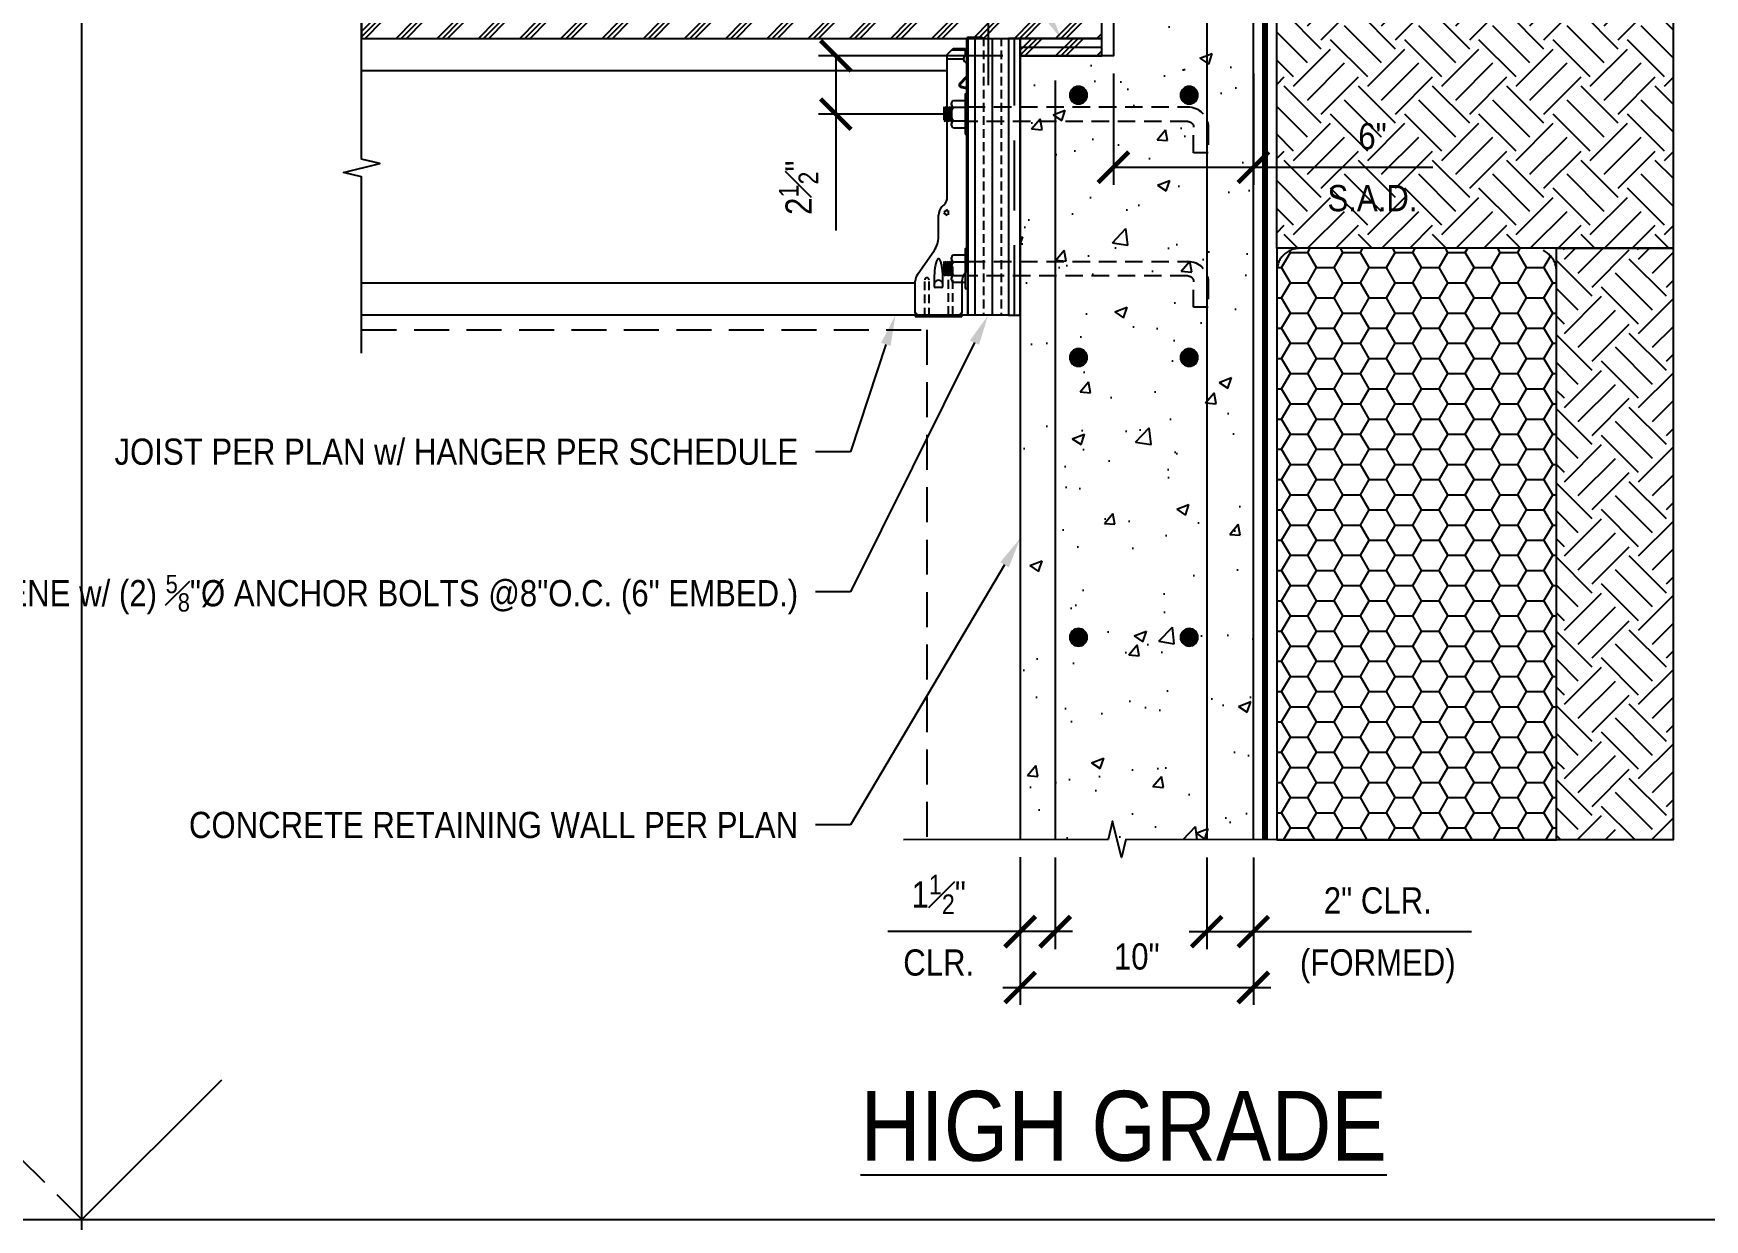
# Model space of a CAD drawing. Header units: inches. Extents: x -2661 to 42767, y -1222 to 9099.
# Drawn here: x -204.4 to -132.7, y 2595.5 to 2646.4 of the extents above; entities that cross this region are included whole.
import ezdxf
from ezdxf import colors
from ezdxf.entities.mleader import LeaderData, LeaderLine
from ezdxf.math import Vec2, Vec3

# ---------------------------------------------------------------- set-up
doc = ezdxf.new("R2010")
doc.units = ezdxf.units.IN
doc.header["$LTSCALE"] = 12
doc.header["$MEASUREMENT"] = 0
doc.header["$PDMODE"] = 3
for name, pattern in [('HIDDEN', [0.375, 0.25, -0.125]), ('HIDDEN2', [0.1875, 0.125, -0.0625]), ('HIDDEN4', [0.09375, 0.0625, -0.03125])]:
    doc.linetypes.add(name, pattern=pattern)
doc.layers.get('0').update_dxf_attribs({"linetype": 'CONTINUOUS'})
doc.layers.get('DefPoints').update_dxf_attribs({"color": 251, "linetype": 'CONTINUOUS'})
for name, color, linetype, plot in [('DESIGNER COMMENTS', 221, 'CONTINUOUS', False), ('NON-PLOT', 253, 'CONTINUOUS', False), ('S-ANNO-GRID-NONPLOT', 251, 'CONTINUOUS', False)]:
    doc.layers.add(name, color=color, linetype=linetype, plot=plot)
for name, color, linetype in [('S-ANNO-DIMS', 2, 'CONTINUOUS'), ('S-ANNO-NOTE', 4, 'CONTINUOUS'), ('S-ARCH-FINISHES', 1, 'HIDDEN2'), ('S-BOLT', 2, 'CONTINUOUS'), ('S-BREAK', 2, 'CONTINUOUS'), ('S-CONC', 4, 'CONTINUOUS'), ('S-MEMBRANE', 6, 'HIDDEN'), ('S-NAIL', 2, 'CONTINUOUS'), ('S-REBAR', 7, 'CONTINUOUS'), ('S-SIMPSON', 2, 'CONTINUOUS'), ('S-WOOD', 3, 'CONTINUOUS')]:
    doc.layers.add(name, color=color, linetype=linetype)
doc.layers.add('S-ANNO-NONPLOT', color=253, linetype='CONTINUOUS', plot=False, transparency=0.5)
doc.layers.add('S-HATCH-SOIL', color=7, linetype='CONTINUOUS', true_color=0x8f8f8f, transparency=0.8)
doc.layers.add('S-HATCH2', color=2, linetype='CONTINUOUS', transparency=0.5)
doc.styles.add('Arial', font='arial.ttf', dxfattribs={"width": 0.85})
doc.dimstyles.new('DIM-12$0', dxfattribs={"dimscale": 12, "dimtxt": 0.09375, "dimasz": 0.09375, "dimexe": 0.0625, "dimexo": 0.0625, "dimgap": 0.0625, "dimtad": 1, "dimdec": 4, "dimzin": 11, "dimdsep": 46, "dimlunit": 4, "dimtxsty": 'Arial', "dimblk1": 'ARCHTICK', "dimblk2": 'ARCHTICK', "dimsah": 1, "dimcen": 0.125, "dimdle": 0.0625, "dimclrd": 256, "dimclre": 256, "dimclrt": 4, "dimadec": 0, "dimazin": 0, "dimtfac": 0.75, "dimtdec": 4, "dimtofl": 0, "dimtmove": 0, "dimatfit": 3, "dimldrblk": 'ARCHTICK', "dimfxl": 1, "dimfrac": 1, "dimtolj": 1, "dimtzin": 11, "dimarcsym": 0})

# ---------------------------------------------------------------- blocks, each defined once
blk = doc.blocks.new('Se_24x36_STARTERS_GRID')
for p, q in [((-93.209, -92), (-93.209, 276)), ((-93.209, 0), (-87.209, 6)), ((-186.418, 0), (-93.209, 0)), ((-93.209, 0), (0, 0))]:
    blk.add_line(p, q)
at = {"linetype": 'HIDDEN2'}
blk.add_line((-93.209, 0), (-99.209, 6), dxfattribs=at)
blk = doc.blocks.new('*U1663')
at = {"layer": 'S-WOOD'}
h = blk.add_hatch(dxfattribs=at)
h.set_pattern_fill('ANSI33', color=1, scale=3, angle=45, style=0)
h.set_pattern_definition([(90, (0.25, -8.375), (-0.75, 1e-16), []), (90, (0.625, -8), (-0.75, 1e-16), [0.375, -0.1875])])
h.paths.add_polyline_path([(1.75, -11.875), (0, -11.875), (0, 0), (1.75, 0)])
at = {"color": 4}
blk.add_lwpolyline([(0, 0), (1.75, 0), (1.75, -11.875), (0, -11.875)], close=True, dxfattribs=at)
blk.add_lwpolyline([(1.75, -11.875), (0, -11.875), (0, 0), (1.75, 0)], close=True)
blk = doc.blocks.new('_ARCHTICK')
at = {"color": 0, "linetype": 'ByBlock', "const_width": 0.15}
blk.add_lwpolyline([(-0.5, -0.5), (0.5, 0.5)], dxfattribs=at)
blk = doc.blocks.new('*D1780')
at = {"layer": 'DefPoints', "color": 0, "transparency": 16777216}
for p in [(-162.069, 2611.844), (-152.069, 2611.832), (-152.069, 2605.5)]:
    blk.add_point(p, dxfattribs=at)
at = {"layer": 'S-ANNO-DIMS', "lineweight": -2, "transparency": 16777216}
for p, q in [((-162.069, 2611.094), (-162.069, 2604.75)), ((-152.069, 2611.082), (-152.069, 2604.75)), ((-162.819, 2605.5), (-151.319, 2605.5))]:
    blk.add_line(p, q, dxfattribs=at)
at = {"layer": 'S-ANNO-DIMS', "lineweight": -2, "transparency": 16777216, "xscale": 1.3125, "yscale": 1.3125, "zscale": 1.3125, "rotation": 180}
blk.add_blockref('_ARCHTICK', (-162.069, 2605.5), dxfattribs=at)
at = {"layer": 'S-ANNO-DIMS', "lineweight": -2, "transparency": 16777216, "xscale": 1.3125, "yscale": 1.3125, "zscale": 1.3125}
blk.add_blockref('_ARCHTICK', (-152.069, 2605.5), dxfattribs=at)
at = {"layer": 'S-ANNO-DIMS', "color": 4, "transparency": 16777216, "insert": (-157.069, 2606.824), "char_height": 1.125, "attachment_point": 5, "style": 'Arial'}
blk.add_mtext('\\A1;10"', dxfattribs=at)
blk = doc.blocks.new('*D1781')
at = {"layer": 'DefPoints', "color": 0, "transparency": 16777216}
for p in [(-158.069, 2645.457), (-152.069, 2645.457), (-158.069, 2640.679)]:
    blk.add_point(p, dxfattribs=at)
at = {"layer": 'S-ANNO-DIMS', "lineweight": -2, "transparency": 16777216}
for p, q in [((-158.069, 2644.707), (-158.069, 2639.929)), ((-152.069, 2644.707), (-152.069, 2639.929)), ((-158.069, 2640.679), (-151.319, 2640.679)), ((-152.069, 2640.679), (-144.367, 2640.679))]:
    blk.add_line(p, q, dxfattribs=at)
at = {"layer": 'S-ANNO-DIMS', "lineweight": -2, "transparency": 16777216, "xscale": 1.3125, "yscale": 1.3125, "zscale": 1.3125, "rotation": 180}
blk.add_blockref('_ARCHTICK', (-158.069, 2640.679), dxfattribs=at)
at = {"layer": 'S-ANNO-DIMS', "lineweight": -2, "transparency": 16777216, "xscale": 1.3125, "yscale": 1.3125, "zscale": 1.3125}
blk.add_blockref('_ARCHTICK', (-152.069, 2640.679), dxfattribs=at)
at = {"layer": 'S-ANNO-DIMS', "color": 4, "transparency": 16777216, "char_height": 1.125, "attachment_point": 5, "style": 'Arial'}
for s, insert in [('\\A1;6"', (-146.959, 2642.003)), ('\\A1;S.A.D.', (-146.959, 2639.347))]:
    blk.add_mtext(s, dxfattribs=dict(at, insert=insert))
blk = doc.blocks.new('*U1292')
at = {"color": 3}
blk.add_line((0.195, 0.25), (-0.195, 0.25), dxfattribs=at)
blk.add_line((0, 0.25), (0, -2.75))
blk = doc.blocks.new('*U521')
h = blk.add_hatch(color=256)
h.dxf.hatch_style = 1
h.paths.add_polyline_path([(0.375, 0, 1), (-0.375, 0, 1)])
at = {"color": 0}
blk.add_circle((0, 0), 0.375, dxfattribs=at)
blk = doc.blocks.new('10 INCH ANCHOR BOLT')
at = {"layer": 'S-BOLT'}
for p, q in [((0.245, 1.006), (-0.312, 1.006)), ((-0.312, 1.006), (-0.245, 0.967)), ((-0.312, 0.928), (-0.245, 0.967)), ((0.313, 0.889), (-0.312, 0.928)), ((-0.312, 0.928), (-0.245, 0.889)), ((-0.312, 0.85), (-0.245, 0.889)), ((0.313, 0.811), (-0.312, 0.85)), ((-0.312, 0.85), (-0.245, 0.811)), ((-0.312, 0.772), (-0.245, 0.811)), ((0.313, 0.732), (-0.312, 0.772)), ((-0.312, 0.772), (-0.245, 0.732)), ((-0.312, 0.693), (-0.245, 0.732)), ((-0.245, 0.967), (0.245, 0.928)), ((-0.245, 0.889), (0.245, 0.85)), ((-0.245, 0.811), (0.245, 0.772)), ((-0.245, 0.732), (0.245, 0.693)), ((0.313, 0.967), (-0.055, 0.99)), ((0.245, 1.006), (0.313, 0.967)), ((0.245, 0.928), (0.313, 0.967)), ((0.245, 0.928), (0.313, 0.889)), ((0.245, 0.85), (0.313, 0.889)), ((0.245, 0.85), (0.313, 0.811)), ((0.245, 0.772), (0.313, 0.811)), ((0.245, 0.772), (0.313, 0.732)), ((0.245, 0.693), (0.313, 0.732)), ((-0.586, 0.615), (-0.586, 0.108)), ((-0.439, 0.693), (0.44, 0.693)), ((-0.293, 0.615), (-0.293, 0.108)), ((0.293, 0.615), (0.293, 0.108)), ((0.587, 0.615), (0.587, 0.108))]:
    blk.add_line(p, q, dxfattribs=at)
at = {"layer": 'S-BOLT', "linetype": 'HIDDEN4'}
for p, q in [((-0.312, 0), (-0.312, -9.438)), ((0.312, -9.438), (0.312, 0)), ((1.656, -9.688), (0.562, -9.688)), ((1.656, -10.312), (1.656, -9.688)), ((0.562, -10.312), (1.656, -10.312))]:
    blk.add_line(p, q, dxfattribs=at)
at = {"layer": 'S-BOLT'}
blk.add_lwpolyline([(0.853, 0.108), (0.853, 0), (-0.853, 0), (-0.853, 0.108)], close=True, dxfattribs=at)
for centre, radius, start, end in [((-0.44, 0.517), 0.177, 33.89006, 146.10994), ((0, 0.104), 0.589, 60.15828, 119.84172), ((0.44, 0.517), 0.177, 33.89006, 146.10994)]:
    blk.add_arc(centre, radius, start, end, dxfattribs=at)
at = {"layer": 'S-BOLT', "linetype": 'HIDDEN4'}
for radius in [0.875, 0.25]:
    blk.add_arc((0.562, -9.438), radius, 180, 270, dxfattribs=at)
blk = doc.blocks.new('*U1351')
at = {"xscale": -1}
blk.add_blockref('10 INCH ANCHOR BOLT', (0, 0), dxfattribs=at)
blk = doc.blocks.new('*U1220')
at = {"layer": 'S-HATCH-SOIL'}
h = blk.add_hatch(dxfattribs=at)
h.set_pattern_fill('HONEY', color=256, scale=6, style=0)
h.set_pattern_definition([(0, (-1221.48184, -2657.8536), (1.125, 0.64951905), [0.75, -1.5]), (120, (-1221.48184, -2657.8536), (-1.125, 0.64951905), [0.75, -1.5]), (60, (-1221.48184, -2657.8536), (2e-16, 1.2990381), [-1.5, 0.75])])
h.paths.add_polyline_path([(0, 0), (12, 0), (12, 24.375, 0.414214), (11, 25.375), (1, 25.375, 0.414214), (0, 24.375)])
at = {"layer": 'NON-PLOT'}
blk.add_lwpolyline([(0, 0), (12, 0), (12, 25.375), (0, 25.375)], close=True, dxfattribs=at)
at = {"layer": 'S-MEMBRANE', "color": 2, "flags": 128}
blk.add_lwpolyline([(12, 0), (12, 24.375, 0.414214), (11, 25.375), (1, 25.375, 0.414214), (0, 24.375), (0, 0)], format="xyb", dxfattribs=at)
blk = doc.blocks.new('*D1777')
at = {"layer": 'DefPoints', "color": 0, "transparency": 16777216}
for p in [(-154.069, 2611.832), (-152.069, 2611.832), (-152.069, 2607.895)]:
    blk.add_point(p, dxfattribs=at)
at = {"layer": 'S-ANNO-DIMS', "lineweight": -2, "transparency": 16777216}
for p, q in [((-154.069, 2611.082), (-154.069, 2607.145)), ((-152.069, 2611.082), (-152.069, 2607.145)), ((-154.819, 2607.895), (-152.069, 2607.895)), ((-152.069, 2607.895), (-142.707, 2607.895))]:
    blk.add_line(p, q, dxfattribs=at)
at = {"layer": 'S-ANNO-DIMS', "lineweight": -2, "transparency": 16777216, "xscale": 1.3125, "yscale": 1.3125, "zscale": 1.3125, "rotation": 180}
blk.add_blockref('_ARCHTICK', (-154.069, 2607.895), dxfattribs=at)
at = {"layer": 'S-ANNO-DIMS', "lineweight": -2, "transparency": 16777216, "xscale": 1.3125, "yscale": 1.3125, "zscale": 1.3125}
blk.add_blockref('_ARCHTICK', (-152.069, 2607.895), dxfattribs=at)
at = {"layer": 'S-ANNO-DIMS', "color": 4, "transparency": 16777216, "char_height": 1.125, "attachment_point": 5, "style": 'Arial'}
for s, insert in [('\\A1;2" CLR.', (-146.732, 2609.227)), ('\\A1;(FORMED)', (-146.732, 2606.407))]:
    blk.add_mtext(s, dxfattribs=dict(at, insert=insert))
blk = doc.blocks.new('*D1778')
at = {"layer": 'DefPoints', "color": 0, "transparency": 16777216}
for p in [(-162.069, 2611.832), (-160.569, 2611.832), (-162.069, 2607.895)]:
    blk.add_point(p, dxfattribs=at)
at = {"layer": 'S-ANNO-DIMS', "lineweight": -2, "transparency": 16777216}
for p, q in [((-162.069, 2611.082), (-162.069, 2607.145)), ((-160.569, 2611.082), (-160.569, 2607.145)), ((-162.069, 2607.895), (-167.742, 2607.895)), ((-159.819, 2607.895), (-162.069, 2607.895))]:
    blk.add_line(p, q, dxfattribs=at)
at = {"layer": 'S-ANNO-DIMS', "lineweight": -2, "transparency": 16777216, "xscale": 1.3125, "yscale": 1.3125, "zscale": 1.3125, "rotation": 180}
blk.add_blockref('_ARCHTICK', (-162.069, 2607.895), dxfattribs=at)
at = {"layer": 'S-ANNO-DIMS', "lineweight": -2, "transparency": 16777216, "xscale": 1.3125, "yscale": 1.3125, "zscale": 1.3125}
blk.add_blockref('_ARCHTICK', (-160.569, 2607.895), dxfattribs=at)
at = {"layer": 'S-ANNO-DIMS', "color": 4, "transparency": 16777216, "char_height": 1.125, "attachment_point": 5, "style": 'Arial'}
for s, insert in [('\\A1;1{\\H0.75x;\\S1#2;}"', (-165.562, 2609.492)), ('\\A1;CLR.', (-165.562, 2606.563))]:
    blk.add_mtext(s, dxfattribs=dict(at, insert=insert))
blk = doc.blocks.new('*D1779')
at = {"layer": 'DefPoints', "color": 0, "transparency": 16777216}
for p in [(-169.974, 2645.457), (-162.069, 2645.457), (-164.319, 2642.957)]:
    blk.add_point(p, dxfattribs=at)
at = {"layer": 'S-ANNO-DIMS', "lineweight": -2, "transparency": 16777216}
for p, q in [((-162.819, 2645.457), (-170.724, 2645.457)), ((-169.974, 2645.457), (-169.974, 2642.207)), ((-165.069, 2642.957), (-170.724, 2642.957)), ((-169.974, 2642.957), (-169.974, 2637.96))]:
    blk.add_line(p, q, dxfattribs=at)
at = {"layer": 'S-ANNO-DIMS', "lineweight": -2, "transparency": 16777216, "xscale": 1.3125, "yscale": 1.3125, "zscale": 1.3125}
for p, rotation in [((-169.974, 2645.457), 90), ((-169.974, 2642.957), 270)]:
    blk.add_blockref('_ARCHTICK', p, dxfattribs=dict(at, rotation=rotation))
at = {"layer": 'S-ANNO-DIMS', "color": 4, "transparency": 16777216, "insert": (-171.572, 2639.802), "char_height": 1.125, "attachment_point": 5, "rotation": 90, "style": 'Arial'}
blk.add_mtext('\\A1;2{\\H0.75x;\\S1#2;}"', dxfattribs=at)
blk = doc.blocks.new('IUS-11-78-Right')
for p, q in [((0.05, 0.05), (0.625, 0.05)), ((0.05, 0), (0.625, 0)), ((0.625, 0.05), (0.625, 0)), ((-0.875, -0.691), (-0.625, -0.441)), ((-0.875, -6.793), (-0.875, -0.691)), ((-0.675, -0.491), (-0.115, -0.491)), ((-0.625, -0.441), (-0.115, -0.441)), ((-0.115, -0.441), (-0.115, -0.747)), ((-0.05, -0.05), (-0.05, -9.964)), ((0, -0.05), (0, -9.893)), ((-0.875, -0.875), (-0.181, -0.875)), ((-1.103, -7.228), (-1.021, -7.146)), ((-0.05, -6.751), (0, -6.751)), ((-0.05, -6.968), (0, -6.968)), ((-1.25, -8.512), (-1.249, -7.581)), ((-0.868, -7.353), (-1.03, -7.447)), ((-0.868, -7.595), (-1.03, -7.501)), ((-0.821, -7.567), (-0.821, -7.379)), ((-2.16, -10.126), (-1.431, -9.085)), ((-1.424, -10.013), (-1.429, -10.086)), ((-1.418, -9.946), (-1.424, -10.013)), ((-1.411, -9.885), (-1.418, -9.946)), ((-1.403, -9.829), (-1.411, -9.885)), ((-1.395, -9.778), (-1.403, -9.829)), ((-1.386, -9.731), (-1.395, -9.778)), ((-1.378, -9.689), (-1.386, -9.731)), ((-1.368, -9.65), (-1.378, -9.689)), ((-1.359, -9.615), (-1.368, -9.65)), ((-1.349, -9.583), (-1.359, -9.615)), ((-1.338, -9.555), (-1.349, -9.583)), ((-1.328, -9.529), (-1.338, -9.555)), ((-1.316, -9.507), (-1.328, -9.529)), ((-1.304, -9.487), (-1.316, -9.507)), ((-1.292, -9.471), (-1.304, -9.487)), ((-1.278, -9.459), (-1.292, -9.471)), ((-1.264, -9.451), (-1.278, -9.459)), ((-1.25, -9.449), (-1.264, -9.451)), ((-1.236, -9.451), (-1.25, -9.449)), ((-1.221, -9.459), (-1.236, -9.451)), ((-1.208, -9.472), (-1.221, -9.459)), ((-1.195, -9.488), (-1.208, -9.472)), ((-1.184, -9.508), (-1.195, -9.488)), ((-1.172, -9.53), (-1.184, -9.508)), ((-1.162, -9.556), (-1.172, -9.53)), ((-1.151, -9.584), (-1.162, -9.556)), ((-1.141, -9.616), (-1.151, -9.584)), ((-1.132, -9.651), (-1.141, -9.616)), ((-1.123, -9.69), (-1.132, -9.651)), ((-1.114, -9.732), (-1.123, -9.69)), ((-1.105, -9.779), (-1.114, -9.732)), ((-1.097, -9.83), (-1.105, -9.779)), ((-1.09, -9.886), (-1.097, -9.83)), ((-1.083, -9.947), (-1.09, -9.886)), ((-1.076, -10.014), (-1.083, -9.947)), ((-1.071, -10.087), (-1.076, -10.014)), ((-0.16, -10.127), (0, -9.898)), ((-2.25, -11.795), (-2.25, -10.413)), ((-1.437, -10.254), (-1.438, -10.621)), ((-1.434, -10.167), (-1.437, -10.254)), ((-1.429, -10.086), (-1.434, -10.167)), ((-1.122, -10.681), (-1.378, -10.681)), ((-1.067, -10.167), (-1.071, -10.087)), ((-1.064, -10.255), (-1.067, -10.167)), ((-1.062, -10.621), (-1.064, -10.255)), ((-0.25, -10.412), (-0.25, -11.795)), ((-2.25, -11.875), (-2.25, -11.925)), ((-2.25, -11.925), (-0.25, -11.925)), ((-0.25, -11.875), (-0.25, -11.925))]:
    blk.add_line(p, q)
at = {"linetype": 'Continuous'}
for p, q in [((-0.059, -1.641), (-0.348, -1.93)), ((-0.05, -1.697), (-0.315, -1.962)), ((-0.305, -2.09), (-0.063, -2.155)), ((-0.293, -2.046), (-0.051, -2.111)), ((-0.051, -2.111), (-0.063, -2.155)), ((-2.25, -11.875), (-2.165, -11.875)), ((-0.335, -11.875), (-0.25, -11.875))]:
    blk.add_line(p, q, dxfattribs=at)
at = {"linetype": 'HIDDEN4', "ltscale": 0.5}
for p, q in [((-0.844, -9.8), (-0.844, -11.925)), ((-0.656, -9.8), (-0.656, -11.925)), ((-1.844, -11.925), (-1.844, -10.363)), ((-1.656, -11.925), (-1.656, -10.363))]:
    blk.add_line(p, q, dxfattribs=at)
for centre, radius, start, end in [((0.05, -0.05), 0.1, 90, 180), ((0.05, -0.05), 0.05, 90, 180), ((-0.025, -0.875), 0.156, 125.16969, 260.83192), ((-1.375, -6.793), 0.5, 315, 0), ((-0.749, -7.581), 0.5, 135, 179.95491), ((-2.25, -8.512), 1, 325, 359.95491), ((-1.75, -10.413), 0.5, 145, 180), ((-1.378, -10.621), 0.06, 180, 270), ((-1.25, -10.556), 0.187, 0, 180), ((-1.25, -10.556), 0.187, 0, 180), ((-1.122, -10.621), 0.06, 270, 0), ((0.248, -10.412), 0.497, 145, 180), ((-2.25, -11.88), 0.0855, 328.24314, 90), ((-0.25, -11.88), 0.0855, 90, 211.75686)]:
    blk.add_arc(centre, radius, start, end)
at = {"linetype": 'Continuous'}
for centre, radius, start, end in [((-0.28, -1.998), 0.096, 135, 255), ((-0.28, -1.998), 0.05, 135, 255), ((-0.092, -1.609), 0.046, 315, 335.92939), ((-0.115, -1.602), 0.115, 315.16522, 351.56344)]:
    blk.add_arc(centre, radius, start, end, dxfattribs=at)
at = {"linetype": 'HIDDEN2'}
for centre in [(-0.75, -9.8), (-1.75, -10.363)]:
    blk.add_arc(centre, 0.0938, 0, 180, dxfattribs=at)
blk = doc.blocks.new('*U1400')
at = {"layer": 'S-SIMPSON'}
blk.add_blockref('IUS-11-78-Right', (0, 0), dxfattribs=at)

msp = doc.modelspace()

# ---------------------------------------------------------------- hatches: boundary and pattern name
at = {"layer": 'S-HATCH-SOIL'}
h = msp.add_hatch(dxfattribs=at)
h.set_pattern_fill('EARTH', color=256, scale=9, angle=45)
h.set_pattern_definition([(45, (2234.1468, 3896.6616), (0, 3.1819805), [2.25, -2.25]), (45, (2233.5502, 3897.2583), (0, 3.1819805), [2.25, -2.25]), (45, (2232.9535, 3897.8549), (0, 3.1819805), [2.25, -2.25]), (135, (2232.9535, 3898.2526), (-3.1819805, 4e-16), [2.25, -2.25]), (135, (2233.5502, 3898.8493), (-3.1819805, 4e-16), [2.25, -2.25]), (135, (2234.1468, 3899.4459), (-3.1819805, 4e-16), [2.25, -2.25])])
h.paths.add_polyline_path([(-151.06875, 2649.20677), (-134.06875, 2649.20677), (-134.06875, 2637.20677), (-151.06875, 2637.20677)])
h.paths.add_polyline_path([(-147.84285, 2640.83583), (-146.06319, 2640.83583), (-146.06319, 2643.15413), (-147.84285, 2643.15413)], flags=24)
h.paths.add_polyline_path([(-149.14253, 2638.17975), (-144.71981, 2638.17975), (-144.71981, 2640.49805), (-149.14253, 2640.49805)], flags=24)
h = msp.add_hatch(dxfattribs=at)
h.set_pattern_fill('EARTH', color=256, scale=9, angle=45, style=0)
h.set_pattern_definition([(45, (-3971.825, 828.1766), (0, 3.1819805), [2.25, -2.25]), (45, (-3972.4217, 828.7733), (0, 3.1819805), [2.25, -2.25]), (45, (-3973.0183, 829.3699), (0, 3.1819805), [2.25, -2.25]), (135, (-3973.0183, 829.7676), (-3.1819805, 4e-16), [2.25, -2.25]), (135, (-3972.4217, 830.3642), (-3.1819805, 4e-16), [2.25, -2.25]), (135, (-3971.825, 830.9609), (-3.1819805, 4e-16), [2.25, -2.25])])
h.paths.add_polyline_path([(-139.06875, 2637.20677), (-134.06875, 2637.20677), (-134.06875, 2611.83177), (-139.06875, 2611.83177)])
at = {"layer": 'S-HATCH2'}
h = msp.add_hatch(dxfattribs=at)
h.set_pattern_fill('AR-CONC', color=256, scale=0.75, style=0)
h.set_pattern_definition([(50, (-2538.128, 663.3903), (5.3794514, -0.470641), [0.5625, -6.1875]), (355, (-2538.128, 663.39), (-1.040635, 5.641441), [0.45, -4.95]), (100.45144, (-2537.6796, 663.351), (4.338816, 5.1708), [0.478051, -5.258566]), (46.1842, (-2538.128, 664.89), (8.00431, -1.241395), [0.84375, -9.28125]), (96.63564, (-2537.461, 664.787), (7.009965, 7.30589), [0.717078, -7.887853]), (351.18416, (-2538.128, 664.89), (7.009965, 7.30589), [0.675, -7.425]), (21, (-2537.378, 664.5153), (4.476803, -3.0196417), [0.5625, -6.1875]), (326, (-2537.378, 664.515), (1.824865, 5.438625), [0.45, -4.95]), (71.45144, (-2537.005, 664.2636), (6.301668, 2.418984), [0.478051, -5.258566]), (37.5, (-2538.128, 663.3903), (0.0911989, 2.4967039), [0, -4.89, 0, -5.025, 0, -4.96875]), (7.5, (-2538.128, 663.3903), (1.9730215, 2.9580878), [0, -2.865, 0, -4.7775, 0, -1.89375]), (327.5, (-2539.8004, 663.3903), (4.0036683, -0.1691615), [0, -1.875, 0, -5.85, 0, -7.7625]), (317.5, (-2540.5504, 663.3903), (4.3738963, 0.7507874), [0, -2.4375, 0, -3.885, 0, -5.5125])])
h.paths.add_polyline_path([(-152.06875, 2657.20677), (-158.06875, 2657.20677), (-158.06875, 2645.45677), (-162.06875, 2645.45677), (-162.06875, 2611.84414), (-158.29312, 2611.85348), (-158.10383, 2612.63183), (-157.72526, 2611.07513), (-157.53597, 2611.85348), (-152.06875, 2611.84705)])
at = {"layer": 'S-WOOD'}
h = msp.add_hatch(dxfattribs=at)
h.set_pattern_fill('PLAST', color=1, scale=5, angle=45, style=0)
h.set_pattern_definition([(45, (-1896.8823, 449.8128), (-0.8838835, 0.8838835), []), (45, (-1896.9928, 449.9232), (-0.8838835, 0.8838835), []), (45, (-1897.1033, 450.0337), (-0.8838835, 0.8838835), [])])
h.paths.add_polyline_path([(-190.30908, 2646.20677), (-158.56875, 2646.20677), (-158.56875, 2646.95677), (-190.30908, 2646.95677)])
h = msp.add_hatch(dxfattribs=at)
h.set_pattern_fill('PLAST', color=1, scale=5, angle=45, style=0)
h.set_pattern_definition([(45, (-1896.8823, 449.0628), (-0.8838835, 0.8838835), []), (45, (-1896.9928, 449.1732), (-0.8838835, 0.8838835), []), (45, (-1897.1033, 449.2837), (-0.8838835, 0.8838835), [])])
h.paths.add_polyline_path([(-162.06875, 2645.45677), (-158.56875, 2645.45677), (-158.56875, 2646.20677), (-162.06875, 2646.20677)])

# ---------------------------------------------------------------- linework, layer by layer
at = {"layer": 'S-ANNO-NONPLOT'}
for points in [[(-151.06875, 2649.20677), (-134.06875, 2649.20677), (-134.06875, 2637.20677), (-151.06875, 2637.20677)], [(-162.56875, 2634.33177), (-162.06875, 2634.33177), (-162.06875, 2646.20677), (-162.56875, 2646.20677)], [(-139.06875, 2637.20677), (-134.06875, 2637.20677), (-134.06875, 2611.83177), (-139.06875, 2611.83177)]]:
    msp.add_lwpolyline(points, close=True, dxfattribs=at)
at = {"layer": 'S-ARCH-FINISHES'}
msp.add_lwpolyline([(-190.30908, 2633.70677), (-166.06875, 2633.70677), (-166.06875, 2611.83177)], dxfattribs=at)
at = {"layer": 'S-BREAK'}
for points in [[(-190.30908, 2632.70677), (-190.30908, 2640.26569), (-191.08743, 2640.45498), (-189.53072, 2640.83355), (-190.30908, 2641.02284), (-190.30908, 2650.95677)], [(-139.06875, 2611.83177), (-157.53597, 2611.85348), (-157.72526, 2611.07513), (-158.10383, 2612.63183), (-158.29312, 2611.85348), (-167.06875, 2611.83177)]]:
    msp.add_lwpolyline(points, dxfattribs=at)
at = {"layer": 'S-CONC'}
msp.add_lwpolyline([(-152.06875, 2611.83177), (-152.06875, 2657.20677), (-158.06875, 2657.20677), (-158.06875, 2645.45677), (-162.06875, 2645.45677), (-162.06875, 2611.83177)], dxfattribs=at)
at = {"layer": 'S-MEMBRANE'}
msp.add_line((-162.31875, 2634.33177), (-162.31875, 2646.20677), dxfattribs=at)
at = {"layer": 'S-MEMBRANE', "color": 4, "linetype": 'HIDDEN2', "const_width": 0.25}
msp.add_lwpolyline([(-151.56875, 2649.20677), (-151.56875, 2611.83177)], dxfattribs=at)
at = {"layer": 'S-REBAR'}
for points in [[(-154.06875, 2656.17232), (-154.06875, 2611.83177)], [(-160.56875, 2644.40691), (-160.56875, 2611.83177)]]:
    msp.add_lwpolyline(points, dxfattribs=at)
at = {"layer": 'S-WOOD', "color": 1}
msp.add_line((-162.06875, 2645.83177), (-158.56875, 2645.83177), dxfattribs=at)
at = {"layer": 'S-WOOD'}
for points in [[(-190.30908, 2646.20677), (-158.56875, 2646.20677), (-158.56875, 2646.95677), (-190.30908, 2646.95677)], [(-162.06875, 2645.45677), (-158.56875, 2645.45677), (-158.56875, 2646.20677), (-162.06875, 2646.20677)]]:
    msp.add_lwpolyline(points, close=True, dxfattribs=at)
at = {"layer": 'S-WOOD', "color": 3}
msp.add_lwpolyline([(-190.30908, 2646.20677), (-164.31875, 2646.20677), (-164.31875, 2634.33177), (-190.30908, 2634.33177)], dxfattribs=at)
at = {"layer": 'S-WOOD', "color": 2}
for points in [[(-190.30908, 2644.83177), (-165.19375, 2644.83177)], [(-166.56875, 2635.70677), (-190.30908, 2635.70677)]]:
    msp.add_lwpolyline(points, dxfattribs=at)

# ---------------------------------------------------------------- block references
at = {"rotation": 90}
for p in [(-164.31875, 2642.95677), (-164.31875, 2636.33177)]:
    msp.add_blockref('*U1351', p, dxfattribs=at)
at = {"layer": 'S-ANNO-GRID-NONPLOT'}
msp.add_blockref('Se_24x36_STARTERS_GRID', (-109.09998, 2595.54657), dxfattribs=at)
at = {"layer": 'S-MEMBRANE'}
msp.add_blockref('*U1220', (-151.06875, 2611.83177), dxfattribs=at)
at = {"layer": 'S-NAIL', "color": 1}
msp.add_blockref('*U1292', (-163.44375, 2646.95677), dxfattribs=at)
at = {"layer": 'S-REBAR', "linetype": 'ByBlock', "xscale": -1, "rotation": 180}
for p in [(-159.56875, 2643.76915), (-154.81875, 2643.76915), (-159.56875, 2632.51915), (-154.81875, 2632.51915), (-159.56875, 2620.51915), (-154.81875, 2620.51915)]:
    msp.add_blockref('*U521', p, dxfattribs=at)
at = {"layer": 'S-SIMPSON'}
msp.add_blockref('*U1400', (-164.31875, 2646.20714), dxfattribs=at)
at = {"layer": 'S-WOOD', "color": 2}
msp.add_blockref('*U1663', (-164.31875, 2646.20677), dxfattribs=at)

# ---------------------------------------------------------------- texts
at = {"layer": 'S-ANNO-NOTE', "color": 191, "insert": (-157.62889, 2599.54657), "char_height": 3, "width": 80.1960743, "attachment_point": 5, "style": 'Arial'}
msp.add_mtext('{\\LHIGH GRADE}', dxfattribs=at)

# ---------------------------------------------------------------- dimensions: what is measured, and where the dimension line sits
at = {"layer": 'S-ANNO-DIMS'}
dim = msp.add_linear_dim(base=(-169.97443, 2645.45677), p1=(-164.31875, 2642.95677), p2=(-162.06875, 2645.45677), angle=90, dimstyle='DIM-12$0', override={"dimasz": 0.109375, "dimblk": 'ARCHTICK', "dimsah": 0}, dxfattribs=at)
dim.commit()
dim.dimension.update_dxf_attribs({"geometry": '*D1779', "text_midpoint": (-169.97443, 2639.80237), "dimtype": 160})
dim = msp.add_linear_dim(base=(-158.06875, 2640.67864), p1=(-152.06875, 2645.45677), p2=(-158.06875, 2645.45677), text='<>\\XS.A.D.', dimstyle='DIM-12$0', override={"dimasz": 0.109375, "dimblk": 'ARCHTICK', "dimsah": 0}, dxfattribs=at)
dim.commit()
dim.dimension.update_dxf_attribs({"geometry": '*D1781', "text_midpoint": (-146.95922, 2640.67864), "dimtype": 160})
for base, p1, p2, text, picture, middle in [((-162.06875, 2607.89498), (-160.56875, 2611.83177), (-162.06875, 2611.83177), '<>\\XCLR.', '*D1778', (-165.56172, 2607.89498)), ((-152.06875, 2607.89498), (-154.06875, 2611.83177), (-152.06875, 2611.83177), '<> CLR.\\X(FORMED)', '*D1777', (-146.73178, 2607.89498))]:
    dim = msp.add_linear_dim(base=base, p1=p1, p2=p2, text=text, dimstyle='DIM-12$0', override={"dimasz": 0.109375, "dimblk": 'ARCHTICK', "dimsah": 0}, dxfattribs=at)
    dim.commit()
    dim.dimension.update_dxf_attribs({"geometry": picture, "text_midpoint": middle})
dim = msp.add_linear_dim(base=(-152.06875, 2605.49953), p1=(-162.06875, 2611.84414), p2=(-152.06875, 2611.83177), dimstyle='DIM-12$0', override={"dimasz": 0.109375, "dimblk": 'ARCHTICK', "dimsah": 0}, dxfattribs=at)
dim.commit()
dim.dimension.update_dxf_attribs({"geometry": '*D1780', "text_midpoint": (-157.06875, 2606.82392)})

# ---------------------------------------------------------------- leaders
at = {"layer": 'DESIGNER COMMENTS'}
ml = msp.add_multileader_mtext('Standard', dxfattribs=at)
ml.set_content('\\A1;{\\C221;**OR REMOVE BLOCKING  AND CHECK STEEL BEAM FOR COMPRESSION/FULLY UNBRACED**}', color=4, style='Arial')
ml.set_leader_properties(color=2)
ml.build(insert=Vec2(0, 0))
ml.multileader.update_dxf_attribs({"dogleg_length": 0.36, "arrow_head_size": 1.3125, "scale": 12})
ctx = ml.context
ctx.base_point, ctx.scale, ctx.char_height, ctx.arrow_head_size, ctx.landing_gap_size, ctx.plane_origin = Vec3(-821.89359, 2812.87241), 12, 1.125, 1.3125, 1.08, Vec3(-798.84089, 3112.57783)
ctx.text_align_type = 2
notes = []
notes.append((ctx, [(0, (0, 0, 0), (0, 0), (1, 0), 1, [])]))
ctx.mtext.insert, ctx.mtext.width, ctx.mtext.alignment, ctx.mtext.flow_direction = Vec3(-803.19341, 2813.4445), 18.6130968, 3, 5
ml = msp.add_multileader_mtext('Standard', dxfattribs=at)
ml.set_content('\\A1;{\\C221;**OR REMOVE BLOCKING  AND CHECK STEEL BEAM FOR COMPRESSION/FULLY UNBRACED**}', color=4, style='Arial')
ml.set_leader_properties(color=2)
ml.build(insert=Vec2(0, 0))
ml.multileader.update_dxf_attribs({"dogleg_length": 0.36, "arrow_head_size": 1.3125, "scale": 12})
ctx = ml.context
ctx.base_point, ctx.scale, ctx.char_height, ctx.arrow_head_size, ctx.landing_gap_size, ctx.plane_origin = Vec3(-919.29777, 2809.54938), 12, 1.125, 1.3125, 1.08, Vec3(-896.24507, 3109.25481)
ctx.text_align_type = 2
notes.append((ctx, [(0, (0, 0, 0), (0, 0), (1, 0), 1, [])]))
ctx.mtext.insert, ctx.mtext.width, ctx.mtext.alignment, ctx.mtext.flow_direction = Vec3(-900.59759, 2810.12148), 18.6130968, 3, 5
ml = msp.add_multileader_mtext('Standard', dxfattribs=at)
ml.set_content('\\A1;{\\C221;**OR REMOVE BLOCKING  AND CHECK STEEL BEAM FOR COMPRESSION/FULLY UNBRACED**}', color=4, style='Arial')
ml.set_leader_properties(color=2)
ml.build(insert=Vec2(0, 0))
ml.multileader.update_dxf_attribs({"dogleg_length": 0.36, "arrow_head_size": 1.3125, "scale": 12})
ctx = ml.context
ctx.base_point, ctx.scale, ctx.char_height, ctx.arrow_head_size, ctx.landing_gap_size, ctx.plane_origin = Vec3(-801.79391, 2704.25533), 12, 1.125, 1.3125, 1.08, Vec3(-778.74122, 3003.96076)
ctx.text_align_type = 2
notes.append((ctx, [(0, (0, 0, 0), (0, 0), (1, 0), 1, [])]))
ctx.mtext.insert, ctx.mtext.width, ctx.mtext.alignment, ctx.mtext.flow_direction = Vec3(-783.09374, 2704.82743), 18.6130968, 3, 5
ml = msp.add_multileader_mtext('Standard', dxfattribs=at)
ml.set_content('\\A1;{\\C221;**OR REMOVE BLOCKING  AND CHECK STEEL BEAM FOR COMPRESSION/FULLY UNBRACED**}', color=4, style='Arial')
ml.set_leader_properties(color=2)
ml.build(insert=Vec2(0, 0))
ml.multileader.update_dxf_attribs({"dogleg_length": 0.36, "arrow_head_size": 1.3125, "scale": 12})
ctx = ml.context
ctx.base_point, ctx.scale, ctx.char_height, ctx.arrow_head_size, ctx.landing_gap_size, ctx.plane_origin = Vec3(-899.76304, 2702.80006), 12, 1.125, 1.3125, 1.08, Vec3(-876.71034, 3002.50548)
ctx.text_align_type = 2
notes.append((ctx, [(0, (0, 0, 0), (0, 0), (1, 0), 1, [])]))
ctx.mtext.insert, ctx.mtext.width, ctx.mtext.alignment, ctx.mtext.flow_direction = Vec3(-881.06286, 2703.37215), 18.6130968, 3, 5
ml = msp.add_multileader_mtext('Standard', dxfattribs=at)
ml.set_content('\\A1;{\\C221;**OR REMOVE BLOCKING  AND CHECK STEEL BEAM FOR COMPRESSION/FULLY UNBRACED**}', color=4, style='Arial')
ml.set_leader_properties(color=2)
ml.build(insert=Vec2(0, 0))
ml.multileader.update_dxf_attribs({"dogleg_length": 0.36, "arrow_head_size": 1.3125, "scale": 12})
ctx = ml.context
ctx.base_point, ctx.scale, ctx.char_height, ctx.arrow_head_size, ctx.landing_gap_size, ctx.plane_origin = Vec3(-912.68205, 2632.22233), 12, 1.125, 1.3125, 1.08, Vec3(-889.62935, 2924.45911)
ctx.text_align_type = 2
notes.append((ctx, [(0, (0, 0, 0), (0, 0), (1, 0), 1, [])]))
ctx.mtext.insert, ctx.mtext.width, ctx.mtext.alignment, ctx.mtext.flow_direction = Vec3(-893.98187, 2632.79442), 18.6130968, 3, 5
at = {"layer": 'S-ANNO-NOTE'}
ml = msp.add_multileader_mtext('Standard', dxfattribs=at)
ml.set_content('\\A1;{\\H0.7x;\\S3#4;}" THICK P.T. PLYWOOD SHIM', color=256, style='Arial')
ml.set_leader_properties(color=2)
ml.build(insert=Vec2(0, 0))
ml.multileader.update_dxf_attribs({"dogleg_length": 0.36, "arrow_head_size": 1.3125, "scale": 12})
ctx = ml.context
ctx.base_point, ctx.scale, ctx.char_height, ctx.arrow_head_size, ctx.landing_gap_size, ctx.plane_origin = Vec3(-192.03243, 2661.61914), 12, 1.125, 1.3125, 0.75, Vec3(-122.22471, 2938.108)
ctx.text_align_type = 2
notes.append((ctx, [(0, (1, 1, 0), (-169.3407, 2661.61914), (-1, 0), 1.5, [(0, [(-160.31875, 2646.20677)], 0, [])])]))
ctx.mtext.insert, ctx.mtext.width, ctx.mtext.alignment, ctx.mtext.flow_direction = Vec3(-171.5907, 2662.19123), 20.9362524, 3, 5
ml = msp.add_multileader_mtext('Standard', dxfattribs=at)
ml.set_content('\\A1;1{\\H0.7x;\\S3#4;}"x FULL DEPTH LSL RIM JOIST', color=256, style='Arial')
ml.set_leader_properties(color=2)
ml.build(insert=Vec2(0, 0))
ml.multileader.update_dxf_attribs({"dogleg_length": 0.36, "arrow_head_size": 1.3125, "scale": 12})
ctx = ml.context
ctx.base_point, ctx.scale, ctx.char_height, ctx.arrow_head_size, ctx.landing_gap_size, ctx.plane_origin = Vec3(-325.13261, 2650.1661), 12, 1.125, 1.3125, 0.75, Vec3(-370.08939, 2950.50092)
notes.append((ctx, [(0, (1, 1, 0), (-326.63261, 2650.1661), (1, 0), 1.5, [(0, [(-339.03988, 2640.26927)], 0, [])])]))
ctx.mtext.insert, ctx.mtext.width, ctx.mtext.defined_height, ctx.mtext.flow_direction = Vec3(-324.38261, 2650.73819), 12.4692733, 3.69153, 5
ml = msp.add_multileader_mtext('Standard', dxfattribs=at)
ml.set_content('{\\C4;H.D.G. E.N.}', color=256, style='Arial')
ml.set_leader_properties(color=2)
ml.build(insert=Vec2(0, 0))
ml.multileader.update_dxf_attribs({"dogleg_length": 0.36, "arrow_head_size": 1.3125, "scale": 12})
ctx = ml.context
ctx.base_point, ctx.scale, ctx.char_height, ctx.arrow_head_size, ctx.landing_gap_size, ctx.plane_origin = Vec3(-325.13261, 2644.1661), 12, 1.125, 1.3125, 0.75, Vec3(-371.21439, 2946.33511)
notes.append((ctx, [(0, (1, 1, 0), (-326.63261, 2644.1661), (1, 0), 1.5, [(1, [(-338.28988, 2633.08177)], 0, [])])]))
ctx.mtext.insert, ctx.mtext.width, ctx.mtext.flow_direction = Vec3(-324.38261, 2644.73819), 17.75, 5
ml = msp.add_multileader_mtext('Standard', dxfattribs=at)
ml.set_content('\\A1;FINISH GRADE', color=256, style='Arial')
ml.set_leader_properties(color=2)
ml.build(insert=Vec2(0, 0))
ml.multileader.update_dxf_attribs({"dogleg_length": 0.125, "arrow_head_size": 1.3125, "scale": 12})
ctx = ml.context
ctx.base_point, ctx.scale, ctx.char_height, ctx.arrow_head_size, ctx.landing_gap_size, ctx.plane_origin = Vec3(-231.92351, 2643.11446), 12, 1.125, 1.3125, 0.75, Vec3(-228.78471, 2833.57651)
notes.append((ctx, [(1, (1, 1, 0), (-233.42351, 2643.11446), (1, 0), 1.5, [(0, [(-236.7126, 2638.95677)], 0, [])])]))
ctx.mtext.insert, ctx.mtext.width, ctx.mtext.defined_height, ctx.mtext.flow_direction = Vec3(-231.17351, 2643.68655), 13.3125, 4.37074, 5
ml = msp.add_multileader_mtext('Standard', dxfattribs=at)
ml.set_content('\\A1;{\\C4; 1\\H0.7x;\\S3#4;\\H1.42857x;"x FULL DEPTH LSL LEDGER w/ LAYER OF BITUTHENE w/ (2) \\H0.7x;\\S5#8;\\H1.4286x;"%%C ANCHOR BOLTS @8"O.C. (6" EMBED.) }', color=256, style='Arial')
ml.set_leader_properties(color=2)
ml.build(insert=Vec2(0, 0))
ml.multileader.update_dxf_attribs({"dogleg_length": 0.36, "arrow_head_size": 1.3125, "scale": 12})
ctx = ml.context
ctx.base_point, ctx.scale, ctx.char_height, ctx.arrow_head_size, ctx.landing_gap_size, ctx.plane_origin = Vec3(-196.49463, 2622.47099), 12, 1.125, 1.3125, 0.75, Vec3(-123.46048, 2920.80581)
ctx.text_align_type = 2
notes.append((ctx, [(0, (1, 1, 0), (-169.3407, 2622.47099), (-1, 0), 1.5, [(0, [(-163.44375, 2634.33177)], 0, [])])]))
ctx.mtext.insert, ctx.mtext.width, ctx.mtext.alignment, ctx.mtext.flow_direction = Vec3(-171.5907, 2623.19886), 24.1341068, 3, 5
ml = msp.add_multileader_mtext('Standard', dxfattribs=at)
ml.set_content('\\A1;JOIST PER PLAN w/ HANGER PER SCHEDULE', color=256, style='Arial')
ml.set_leader_properties(color=2)
ml.build(insert=Vec2(0, 0))
ml.multileader.update_dxf_attribs({"dogleg_length": 0.36, "arrow_head_size": 1.3125, "scale": 12})
ctx = ml.context
ctx.base_point, ctx.scale, ctx.char_height, ctx.arrow_head_size, ctx.landing_gap_size, ctx.plane_origin = Vec3(-193.9633, 2628.47099), 12, 1.125, 1.3125, 0.75, Vec3(-123.46048, 2929.65317)
ctx.text_align_type = 2
notes.append((ctx, [(0, (1, 1, 0), (-169.3407, 2628.47099), (-1, 0), 1.5, [(0, [(-167.41939, 2634.33177)], 0, [])])]))
ctx.mtext.insert, ctx.mtext.width, ctx.mtext.alignment, ctx.mtext.flow_direction = Vec3(-171.5907, 2629.04308), 21.8555956, 3, 5
ml = msp.add_multileader_mtext('Standard', dxfattribs=at)
ml.set_content('FINISH GRADE', color=256, style='Arial')
ml.set_leader_properties(color=2)
ml.build(insert=Vec2(0, 0))
ml.multileader.update_dxf_attribs({"dogleg_length": 0.36, "arrow_head_size": 1.3125, "scale": 12})
ctx = ml.context
ctx.base_point, ctx.scale, ctx.char_height, ctx.arrow_head_size, ctx.landing_gap_size, ctx.plane_origin = Vec3(-325.13261, 2632.53007), 12, 1.125, 1.3125, 0.75, Vec3(-370.08939, 2930.86489)
notes.append((ctx, [(0, (1, 1, 0), (-326.63261, 2632.53007), (1, 0), 1.5, [(0, [(-329.47625, 2623.83177)], 0, [])])]))
ctx.mtext.insert, ctx.mtext.width, ctx.mtext.defined_height, ctx.mtext.flow_direction = Vec3(-324.38261, 2633.10216), 17.75, 3.69153, 5
ml = msp.add_multileader_mtext('Standard', dxfattribs=at)
ml.set_content('\\A1;CONCRETE RETAINING WALL PER PLAN', color=256, style='Arial')
ml.set_leader_properties(color=2)
ml.build(insert=Vec2(0, 0))
ml.multileader.update_dxf_attribs({"dogleg_length": 0.36, "arrow_head_size": 1.3125, "scale": 12})
ctx = ml.context
ctx.base_point, ctx.scale, ctx.char_height, ctx.arrow_head_size, ctx.landing_gap_size, ctx.plane_origin = Vec3(-191.37634, 2612.47099), 12, 1.125, 1.3125, 0.75, Vec3(-199.91241, 2918.80457)
ctx.text_align_type = 2
notes.append((ctx, [(1, (1, 1, 0), (-169.3407, 2612.47099), (-1, 0), 1.5, [(0, [(-162.06875, 2624.76076)], 0, [])])]))
ctx.mtext.insert, ctx.mtext.width, ctx.mtext.alignment, ctx.mtext.flow_direction = Vec3(-171.5907, 2613.03387), 21.482268, 3, 5
for ctx, leaders in notes:
    for number, flags, end, landing, length, lines in leaders:
        leader = LeaderData()
        leader.index, (leader.has_last_leader_line, leader.has_dogleg_vector, leader.attachment_direction) = number, flags
        leader.last_leader_point, leader.dogleg_vector, leader.dogleg_length = Vec3(end), Vec3(landing), length
        for number, points, colour, breaks in lines:
            line = LeaderLine()
            line.index, line.vertices, line.color, line.breaks = number, Vec3.list(points), colors.encode_raw_color(colour), breaks
            leader.lines.append(line)
        ctx.leaders.append(leader)

doc.saveas('drawing.dxf')
